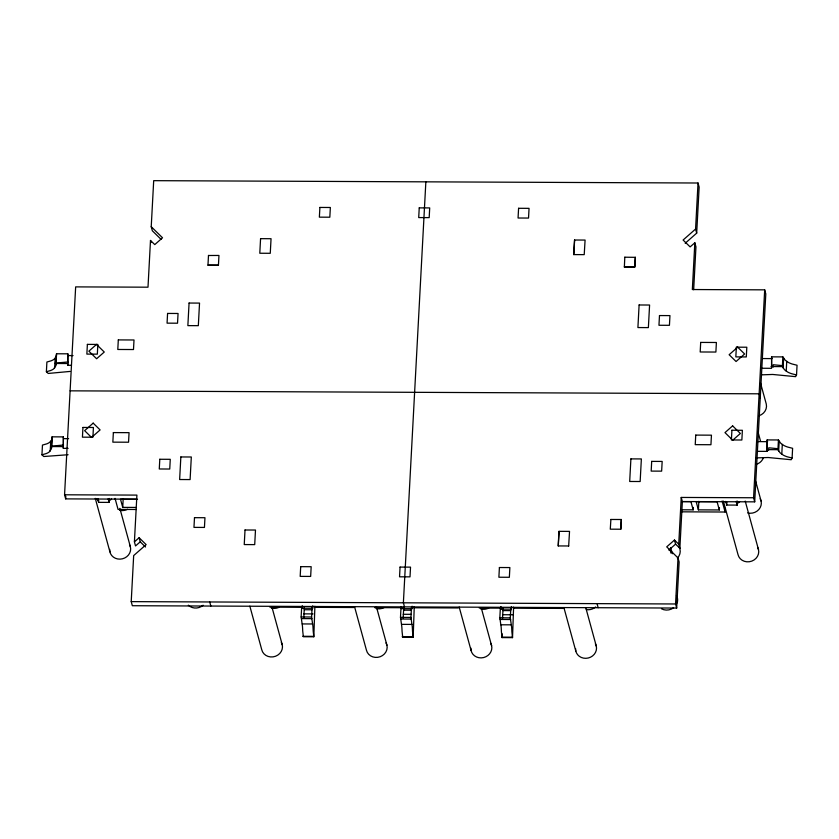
<?xml version="1.0" encoding="UTF-8"?>
<svg xmlns="http://www.w3.org/2000/svg" width="839" height="839" viewBox="0 0 839 839"><rect width="100%" height="100%" fill="white"/><g stroke="black" fill="none" stroke-linecap="round" stroke-linejoin="round"><path stroke-width="1.26" d="M303.791 617.672L304.368 607.394M312.779 605.8L312.643 608.285L302.176 608.233L301.694 606.492L301.138 616.969L302.449 626.125A19.727 2.307 -89.8 0 1 302.711 630.886L303.351 636.738L313.817 636.78L314.898 606.261M403.15 618.102L403.727 607.814M412.127 606.23L411.991 608.705L401.524 608.663L401.042 606.912L400.486 617.389L401.797 626.555A19.727 2.307 -89.8 0 1 402.059 631.306L402.699 637.158L413.176 637.21L414.256 606.691M513.604 607.121L512.524 637.63L502.058 637.588L502.142 633.781M502.498 618.532L503.075 608.244M52.102 436.836L51.431 448.781L49.144 452.043A19.727 7.593 3.1 0 1 46.145 453.605L41.95 454.801L42.464 445.079L46.669 443.883A19.727 7.593 3.1 0 0 49.658 442.321L51.661 439.972L52.102 436.836L63.386 436.888L63.345 448.351L68.095 448.362M56.538 353.775L55.867 365.71L53.581 368.971A19.727 7.593 3.1 0 1 50.581 370.534L46.386 371.729L46.9 362.018L51.106 360.822A19.727 7.593 3.1 0 0 54.095 359.26L56.098 356.9L56.538 353.775L67.823 353.817L67.781 365.29L71.336 365.301M302.176 608.233L302.302 605.758M511.475 606.649L511.339 609.135L500.873 609.093L501.009 606.607M50.214 451.088L50.728 441.377M54.65 368.027L55.164 358.305M51.525 447.816L52.039 438.105M55.961 364.755L56.475 355.033M63.345 448.351L63.386 436.888M67.781 365.29L67.823 353.817M136.726 499.184L65.683 498.88L64.561 494.79L75.657 286.886L148 287.19L150.496 240.447L154.775 244.6L162.525 237.783L151.23 226.708L153.694 180.668L698.027 183.007L699.149 187.097L696.685 233.137L685.18 243.268M65.683 498.88L65.82 496.279M98.215 498.817A7.582 0.891 -89.8 0 1 98.121 500.348L98.708 502.351L109.175 502.393L109.385 498.471M135.824 507.438L122.735 507.385L123.186 498.88M674.462 540.043L675.584 544.123L679.863 548.276L678.741 544.196L674.462 540.043L666.722 546.86L678.017 557.935L679.129 562.015L676.674 608.055L132.331 605.716L131.22 601.626L133.674 555.586L146.143 544.616L139.127 537.736L134.408 541.847L135.53 545.937L140.249 541.826L139.127 537.736M134.408 541.847L136.904 495.104L64.561 494.79M208.492 255.413L207.967 265.208L218.434 265.26L218.958 255.455L208.492 255.496M313.817 636.78L313.178 630.928A19.727 2.307 -89.8 0 0 312.916 626.167L311.605 617.011L312.16 606.534L312.643 608.285M425.855 181.843L403.381 602.801L404.503 606.891M413.176 637.21L412.526 631.358A19.727 2.307 -89.8 0 0 412.264 626.597L410.953 617.441L411.519 606.954L411.991 608.705M502.058 637.588L501.407 631.736A19.727 2.307 -89.8 0 0 501.145 626.985L499.834 617.819L500.401 607.342L500.873 609.093M512.524 637.63L511.874 631.777A19.727 2.307 -89.8 0 0 511.612 627.027L510.301 617.861L510.867 607.384L511.339 609.135M573.75 254.595L574.537 240.017L585.087 240.069L584.217 254.637L573.75 254.595L574.621 240.017M558.281 545.916L559.068 531.349M568.664 545.969L569.534 531.391L558.973 531.349L558.197 545.927L568.748 545.969M610.886 519.467L610.289 529.178L620.839 529.22L621.353 519.509L610.802 519.467M620.755 529.22L621.269 519.509M635.27 257.248L634.756 266.97L624.289 266.917M676.674 608.055L675.552 603.975L678.017 557.935M678.741 544.196L681.237 497.443L753.579 497.758L754.701 501.848L682.359 501.533L681.237 497.443M698.027 183.007L695.573 229.047L683.103 240.027L690.119 246.897L694.839 242.786L692.343 289.539L764.686 289.843L765.797 293.933L754.701 501.848M679.863 548.276L682.359 501.533M693.664 289.728L695.951 246.876L694.839 242.786M681.383 509.787L693.161 509.839L693.287 507.406M719.463 507.522L719.327 509.955L698.394 509.86L698.845 501.365M681.939 511.832L725.127 512.021L725.316 508.371M737.397 501.177L737.187 505.099L726.721 505.057L726.857 502.435M753.579 497.758L764.686 289.843M757.617 451.33L767.119 451.382L767.161 439.919L778.445 439.961L780.595 443.107L783.899 445.488A19.727 7.593 3.1 0 0 787.758 447.072L792.614 448.309L792.1 458.031L791.187 459.73L768.241 457.517L755.876 457.905M760.868 368.258L771.555 368.311L771.597 356.848L782.881 356.9L785.031 360.036L788.335 362.417A19.727 7.593 3.1 0 0 792.184 364.011L797.05 365.248L796.536 374.96L795.624 376.659L772.677 374.456L761.571 374.844M767.119 451.382L767.161 439.919M771.618 367.094L771.597 356.848M768.639 450.239L768.765 447.806L777.69 448.666M773.065 367.167L773.201 364.734L783.395 365.72M792.1 458.031L787.234 456.794A19.727 7.593 3.1 0 1 783.374 455.199L780.071 452.819L777.931 449.683L778.445 439.961M796.536 374.96L791.67 373.722A19.727 7.593 3.1 0 1 787.811 372.138L784.507 369.758L782.368 366.612L782.881 356.9M778.676 450.952L779.2 441.23M783.112 367.881L783.636 358.169M781.78 454.235L782.305 444.523M786.216 371.174L786.741 361.452M668.809 550.09L675.584 544.123M55.154 363.14L67.969 361.955M70.015 371.436L48.222 373.449L46.386 371.729M51.997 446.086L63.533 445.016M68.305 355.568L73.045 355.589M63.869 438.64L68.609 438.65M207.978 265.134L218.444 265.176M762.578 358.547L772.069 358.599M56.014 363.486L67.298 363.539M771.072 366.559L782.368 366.612M70.109 390.838L759.138 393.806L760.249 397.885M756.956 441.608L767.633 441.66M51.578 446.558L62.862 446.6M766.636 449.631L777.931 449.683M137.512 499.289L120.501 499.215L122.735 507.385M681.761 501.628L690.927 501.67L693.161 509.839M136.379 509.483L118.058 509.409L115.048 498.376M131.22 601.626L675.552 603.975M269.896 607.153L302.617 607.289M314.394 607.342L353.649 607.509M374.582 607.604L402.059 607.719M413.837 607.772L458.325 607.96M479.258 608.055L500.201 608.139M513.279 608.202L563 608.411M304.242 609.733L312.098 609.764M403.601 610.163L411.446 610.194M502.949 610.582L510.794 610.624M303.886 613.865L313.041 613.907M403.234 614.295L411.089 614.326M502.582 614.725L513.048 614.767M301.138 616.969L311.605 617.011M400.486 617.389L410.953 617.441M499.834 617.819L510.301 617.861M301.463 618.605L311.93 618.647M400.811 619.035L411.278 619.077M500.159 619.455L510.636 619.507M302.25 623.933L312.716 623.975M401.598 624.363L412.075 624.405M500.956 624.793L511.423 624.835M302.816 636.298L313.283 636.35M402.164 636.728L412.641 636.77M501.523 637.158L511.989 637.2M68.106 454.728L43.796 456.51L41.95 454.801M161.036 239.314L152.352 230.798L151.23 226.708M140.249 541.826L145.504 546.986M760.48 382.899L766.28 404.062A10.54 9.649 -15.3 0 1 759.117 415.683M757.89 431.477L760.616 441.44M695.573 229.047L696.685 233.137M755.645 481.156L761.099 501.082M745.221 501.103L758.498 549.66M736.191 501.449L737.187 505.099L736.652 503.117A7.582 0.881 -89.7 0 0 736.757 501.25M725.725 501.407L726.721 505.057M723.365 501.061L738.016 554.6A10.54 9.649 -15.3 0 0 751.786 561.123A10.54 9.649 -15.3 0 0 757.586 547.311M722.106 500.988L725.127 512.021M719.327 509.955L717.093 501.785L696.16 501.691L698.394 509.86M670.634 547.552L672.322 553.73M669.921 549.293L670.959 553.09M597.043 603.629L598.165 607.719M585.737 607.541L596.298 646.145M563.881 607.509L575.806 651.085M481.397 608.338L491.612 645.694M459.195 607.058L471.119 650.634M376.375 606.649L386.936 645.243M354.519 606.607L366.444 650.183A10.54 9.649 -15.3 0 0 380.214 656.706A10.54 9.649 -15.3 0 0 386.013 642.894M272.035 607.436L282.25 644.792M150.496 240.447L151.062 242.492M249.844 606.157L261.758 649.732A10.54 9.649 -15.3 0 0 275.528 656.255A10.54 9.649 -15.3 0 0 281.327 642.443M209.729 601.962L210.841 606.052M119.862 508.361L130.423 546.955M108.168 498.754L109.175 502.393M97.702 498.702L98.698 502.351M95.279 498.356L109.93 551.905M763.417 457.675A10.54 9.649 -15.3 0 1 756.526 464.261M488.749 608.023A10.54 9.649 -15.3 0 1 480.747 608.957M760.176 498.733A10.54 9.649 -15.3 0 1 758.844 509.504A10.54 9.649 -15.3 0 1 747.643 512.923M679.076 546.976A10.54 9.649 -15.3 0 1 677.43 558.071M739.62 501.753A10.54 9.649 -15.3 0 1 737.376 503.295M595.68 606.943A10.54 9.649 -15.3 0 1 586.314 609.596M676.475 595.554A10.54 9.649 -15.3 0 1 677.125 602.937M673.486 607.845A10.54 9.649 -15.3 0 1 661.468 608.768M595.375 643.796A10.54 9.649 -15.3 0 1 588.254 658.007A10.54 9.649 -15.3 0 1 575.585 648.568M490.689 643.345A10.54 9.649 -15.3 0 1 483.579 657.566A10.54 9.649 -15.3 0 1 470.899 648.117M384.063 607.572A10.54 9.649 -15.3 0 1 376.071 608.506M127.549 509.283A10.54 9.649 -15.3 0 1 119.558 510.227M129.5 544.616A10.54 9.649 -15.3 0 1 122.379 558.826A10.54 9.649 -15.3 0 1 109.699 549.388M111.535 499.058A10.54 9.649 -15.3 0 1 109.29 500.589M98.824 500.547A10.54 9.649 -15.3 0 1 96.737 498.995M279.387 607.121A10.54 9.649 -15.3 0 1 271.385 608.055M203.122 605.244A10.54 9.649 -15.3 0 1 188.324 605.181M82.946 427.45L82.432 437.171L92.898 437.213L93.423 427.491L82.946 427.45M87.382 344.389L86.868 354.1L97.334 354.142L97.848 344.43L87.382 344.389M113.359 432.588L112.846 442.153L128.556 442.216L129.059 432.662L113.359 432.588M118.309 339.91L117.796 349.475L133.495 349.538L134.009 339.984L118.309 339.91M159.798 459.269L159.274 468.98L169.751 469.032L170.265 459.311L159.798 459.269M167.58 313.44L167.066 323.151L177.532 323.204L178.057 313.482L167.58 313.44M180.846 456.951L179.64 479.53L190.107 479.572L191.313 456.993L180.846 456.951M189.069 303.047L187.863 325.626L198.329 325.668L199.535 303.089L189.069 303.047M194.491 517.673L193.966 527.385L204.443 527.437L204.957 517.715L194.491 517.673M245.019 529.996L244.243 544.574L254.71 544.616L255.486 530.038L245.019 529.996M260.572 238.664L259.796 253.242L270.263 253.294L271.049 238.716L260.572 238.664M300.708 566.661L300.184 576.383L310.661 576.424L311.175 566.713L300.708 566.661M319.89 207.443L319.365 217.154L329.832 217.207L330.356 207.485L319.89 207.443M400.056 567.091L399.542 576.812L410.009 576.854L410.523 567.133L400.056 567.091M419.238 207.873L418.713 217.584L429.18 217.626L429.704 207.915L419.238 207.873M499.404 567.521L498.89 577.232L509.357 577.284L509.871 567.563L499.404 567.521M518.586 208.292L518.062 218.014L528.539 218.056L529.052 208.345L518.586 208.292M624.803 257.206L624.363 267.001L634.84 267.043L635.354 257.332L624.803 257.206M630.897 458.891L629.69 481.471L640.157 481.513L641.363 458.933L630.897 458.891M639.108 304.977L637.913 327.556L648.379 327.609L649.585 305.029L639.108 304.977M651.693 461.387L651.179 471.099L661.646 471.14L662.17 461.429L651.693 461.387M659.485 315.558L658.961 325.27L669.438 325.312L669.952 315.6L659.485 315.558M695.741 435.095L695.237 444.66L710.937 444.722L711.451 435.168L695.741 435.095M700.691 342.417L700.187 351.981L715.887 352.044L716.391 342.49L700.691 342.417M731.912 430.239L731.398 439.961L741.865 440.003L742.379 430.292L731.912 430.239M736.348 347.178L735.834 356.89L746.301 356.942L746.815 347.22L736.348 347.178M96.516 344.43L88.871 351.163L96.621 358.756L104.267 352.034L96.516 344.43M93.181 423.129L84.634 430.659L91.556 437.455L100.103 429.925L93.181 423.129M737.691 347.189L729.133 354.719L736.065 361.515L744.613 353.985L737.691 347.189M732.625 425.876L724.98 432.609L732.72 440.213L740.365 433.48L732.625 425.876"/></g></svg>
